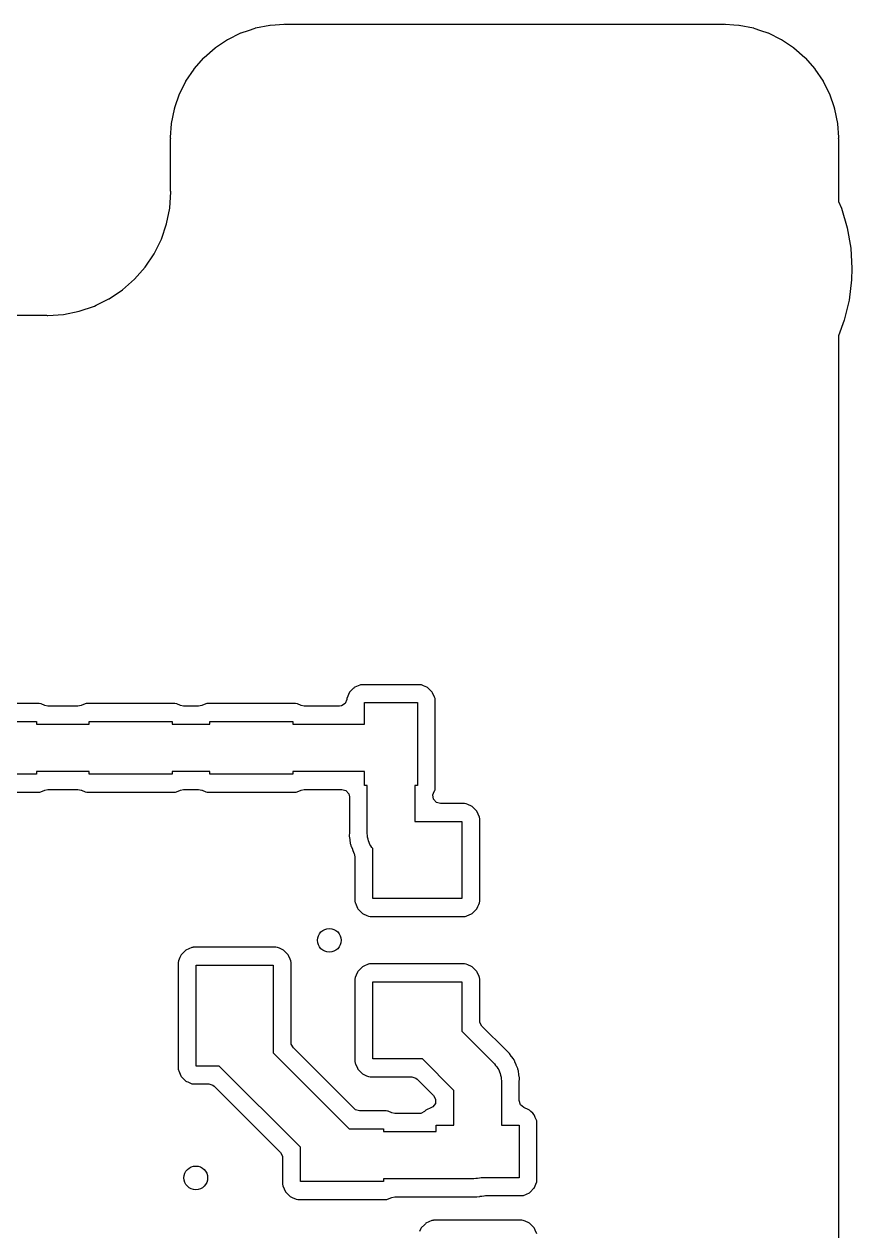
# Model space of a CAD drawing. Extents: x 1.61 to 3.5, y 0.06 to 3.74.
# Drawn here: x 2.819 to 3.368, y 2.937 to 3.737 of the extents above; entities that cross this region are included whole.
import ezdxf

# ---------------------------------------------------------------- set-up
doc = ezdxf.new("R2010")
doc.units = 0
doc.header["$MEASUREMENT"] = 0
doc.layers.add('BLACK', color=7, linetype='CONTINUOUS')

msp = doc.modelspace()

# ---------------------------------------------------------------- linework, layer by layer
at = {"layer": 'BLACK', "linetype": 'CONTINUOUS'}
for p, q in [((2.97264, 3.73463), (2.98211, 3.73651)), ((2.98211, 3.73651), (2.98236, 3.73655)), ((2.98236, 3.73655), (2.98568, 3.73676)), ((2.98568, 3.73676), (2.99136, 3.73714)), ((2.99136, 3.73714), (2.99153, 3.73711)), ((2.99153, 3.73711), (2.99153, 3.73713)), ((2.99153, 3.73713), (2.99184, 3.73713)), ((2.99184, 3.73713), (2.99213, 3.73703)), ((2.99213, 3.73703), (2.99242, 3.73713)), ((2.99242, 3.73713), (2.99253, 3.73713)), ((2.99253, 3.73713), (2.9929, 3.73719)), ((2.9929, 3.73719), (3.28269, 3.73719)), ((3.28269, 3.73719), (3.28306, 3.73713)), ((3.28306, 3.73713), (3.28317, 3.73713)), ((3.28317, 3.73713), (3.28346, 3.73703)), ((3.28346, 3.73703), (3.28376, 3.73713)), ((3.28376, 3.73713), (3.28406, 3.73713)), ((3.28406, 3.73711), (3.28423, 3.73714)), ((3.28406, 3.73713), (3.28406, 3.73711)), ((3.28423, 3.73714), (3.28991, 3.73676)), ((3.28991, 3.73676), (3.29323, 3.73655)), ((3.29323, 3.73655), (3.29348, 3.73651)), ((3.29348, 3.73651), (3.30295, 3.73463)), ((2.95436, 3.72709), (2.96302, 3.73136)), ((2.96302, 3.73136), (2.96325, 3.73146)), ((2.96325, 3.73146), (2.96799, 3.73307)), ((2.96799, 3.73307), (2.9724, 3.73456)), ((2.9724, 3.73456), (2.97264, 3.73463)), ((3.30295, 3.73463), (3.30319, 3.73456)), ((3.30319, 3.73456), (3.3076, 3.73307)), ((3.3076, 3.73307), (3.31234, 3.73146)), ((3.31234, 3.73146), (3.31257, 3.73136)), ((3.31257, 3.73136), (3.32124, 3.72709)), ((2.93865, 3.71508), (2.94591, 3.72144)), ((2.94591, 3.72144), (2.94611, 3.7216)), ((2.94611, 3.7216), (2.95414, 3.72696)), ((2.95414, 3.72696), (2.95436, 3.72709)), ((3.32124, 3.72709), (3.32145, 3.72696)), ((3.32145, 3.72696), (3.32948, 3.7216)), ((3.32948, 3.7216), (3.32968, 3.72144)), ((3.32968, 3.72144), (3.33695, 3.71508)), ((2.9321, 3.70764), (2.93847, 3.7149)), ((2.93847, 3.7149), (2.93865, 3.71508)), ((3.33695, 3.71508), (3.33712, 3.7149)), ((3.33712, 3.7149), (3.34349, 3.70764)), ((2.92658, 3.69941), (2.93195, 3.70744)), ((2.93195, 3.70744), (2.9321, 3.70764)), ((3.34349, 3.70764), (3.34365, 3.70744)), ((3.34365, 3.70744), (3.34901, 3.69941)), ((2.92218, 3.69053), (2.92645, 3.69919)), ((2.92645, 3.69919), (2.92658, 3.69941)), ((3.34901, 3.69941), (3.34914, 3.69919)), ((3.34914, 3.69919), (3.35341, 3.69053)), ((2.91948, 3.68261), (2.92209, 3.69029)), ((2.92209, 3.69029), (2.92218, 3.69053)), ((3.35341, 3.69053), (3.35351, 3.69029)), ((3.35351, 3.69029), (3.35611, 3.68261)), ((2.91703, 3.67143), (2.91892, 3.6809)), ((2.91892, 3.6809), (2.91898, 3.68115)), ((2.91898, 3.68115), (2.91948, 3.68261)), ((3.35611, 3.68261), (3.35661, 3.68115)), ((3.35661, 3.68115), (3.35668, 3.6809)), ((3.35668, 3.6809), (3.35856, 3.67143)), ((2.917, 3.67118), (2.91703, 3.67143)), ((3.35856, 3.67143), (3.35859, 3.67118)), ((2.91641, 3.66218), (2.917, 3.67118)), ((3.35859, 3.67118), (3.35918, 3.66218)), ((2.91636, 3.66064), (2.91642, 3.66101)), ((2.91636, 3.62676), (2.91636, 3.66064)), ((2.91643, 3.66201), (2.91641, 3.66218)), ((2.91642, 3.66171), (2.91642, 3.66201)), ((2.91642, 3.66201), (2.91643, 3.66201)), ((2.91651, 3.66142), (2.91642, 3.66171)), ((2.91642, 3.66113), (2.91651, 3.66142)), ((2.91642, 3.66101), (2.91642, 3.66113)), ((3.35917, 3.66171), (3.35908, 3.66142)), ((3.35908, 3.66142), (3.35917, 3.66113)), ((3.35918, 3.66218), (3.35916, 3.66201)), ((3.35916, 3.66201), (3.35917, 3.66201)), ((3.35917, 3.66201), (3.35917, 3.66171)), ((3.35917, 3.66113), (3.35917, 3.66101)), ((3.35917, 3.66101), (3.35923, 3.66064)), ((3.35923, 3.66064), (3.35923, 3.61965)), ((2.91583, 3.6153), (2.91653, 3.62598)), ((2.91638, 3.62662), (2.91636, 3.62676)), ((2.91636, 3.62656), (2.91638, 3.62662)), ((2.91636, 3.62645), (2.91636, 3.62656)), ((2.91641, 3.62645), (2.91636, 3.62645)), ((2.91645, 3.62617), (2.91641, 3.62645)), ((2.91651, 3.62598), (2.91645, 3.62617)), ((2.91645, 3.62617), (2.91645, 3.62617)), ((2.91653, 3.62598), (2.91651, 3.62598)), ((3.35923, 3.61965), (3.36113, 3.61521)), ((2.91374, 3.60479), (2.91583, 3.6153)), ((3.36113, 3.61521), (3.36499, 3.60217)), ((2.9103, 3.59465), (2.91374, 3.60479)), ((3.36499, 3.60217), (3.36733, 3.58877)), ((2.90707, 3.5881), (2.91027, 3.59459)), ((2.91027, 3.59459), (2.9103, 3.59465)), ((2.91027, 3.59459), (2.91027, 3.59459)), ((2.89961, 3.57613), (2.90556, 3.58504)), ((2.90556, 3.58504), (2.90707, 3.5881)), ((3.36733, 3.58877), (3.36811, 3.5752)), ((2.89255, 3.56808), (2.89961, 3.57613)), ((2.8845, 3.56102), (2.89255, 3.56808)), ((3.36788, 3.56778), (3.36624, 3.55428)), ((3.36811, 3.5752), (3.36788, 3.56778)), ((2.87564, 3.5551), (2.88444, 3.56098)), ((2.88444, 3.56098), (2.8845, 3.56102)), ((2.88444, 3.56098), (2.88444, 3.56098)), ((2.86707, 3.55086), (2.87553, 3.55504)), ((2.87553, 3.55504), (2.87559, 3.55507)), ((2.87553, 3.55504), (2.87553, 3.55504)), ((2.87559, 3.55507), (2.87564, 3.5551)), ((2.87564, 3.5551), (2.87564, 3.5551)), ((3.36624, 3.55428), (3.36307, 3.54106)), ((1.68739, 3.54427), (2.83387, 3.54427)), ((2.83387, 3.54427), (2.83399, 3.54425)), ((2.83399, 3.54425), (2.83401, 3.54426)), ((2.83401, 3.54426), (2.83405, 3.54427)), ((2.83405, 3.54427), (2.83417, 3.54427)), ((2.83417, 3.54427), (2.83465, 3.54412)), ((2.83465, 3.54412), (2.83465, 3.5441)), ((2.83465, 3.5441), (2.83506, 3.54412)), ((2.83506, 3.54412), (2.84527, 3.54479)), ((2.84527, 3.54479), (2.84533, 3.5448)), ((2.84527, 3.54479), (2.84527, 3.54479)), ((2.84533, 3.5448), (2.8454, 3.54481)), ((2.8454, 3.54481), (2.85578, 3.54687)), ((2.8454, 3.54481), (2.8454, 3.54481)), ((2.85578, 3.54687), (2.85584, 3.54689)), ((2.85578, 3.54687), (2.85578, 3.54687)), ((2.85584, 3.54689), (2.86598, 3.55033)), ((2.86598, 3.55033), (2.86707, 3.55086)), ((3.36307, 3.54106), (3.35923, 3.53057)), ((3.35923, 3.53057), (3.35923, 2.75668)), ((3.03752, 3.29676), (3.03507, 3.2943)), ((3.03786, 3.29709), (3.03752, 3.29676)), ((3.03818, 3.29742), (3.03786, 3.29709)), ((3.03786, 3.29709), (3.03786, 3.29709)), ((3.03863, 3.29762), (3.03818, 3.29742)), ((3.04187, 3.29906), (3.03863, 3.29762)), ((3.04221, 3.29921), (3.04187, 3.29906)), ((3.04187, 3.29906), (3.04187, 3.29906)), ((3.04281, 3.29928), (3.04221, 3.29921)), ((3.0431, 3.29931), (3.04281, 3.29928)), ((3.04324, 3.29933), (3.0431, 3.29931)), ((3.0431, 3.29931), (3.0431, 3.29931)), ((3.08176, 3.29933), (3.04324, 3.29933)), ((3.08277, 3.29921), (3.08176, 3.29933)), ((3.08404, 3.29865), (3.08277, 3.29921)), ((3.08638, 3.29762), (3.08404, 3.29865)), ((3.0868, 3.29743), (3.08638, 3.29762)), ((3.08638, 3.29762), (3.08638, 3.29762)), ((3.08992, 3.29432), (3.0868, 3.29743)), ((3.03319, 3.28946), (3.0321, 3.28689)), ((3.03329, 3.29027), (3.03319, 3.28946)), ((3.03507, 3.2943), (3.03329, 3.29027)), ((3.045, 3.27325), (3.045, 3.2875)), ((3.045, 3.2875), (3.08, 3.2875)), ((3.08, 3.2875), (3.08, 3.2325)), ((3.0901, 3.2939), (3.08992, 3.29432)), ((3.09139, 3.29101), (3.0901, 3.2939)), ((3.09171, 3.29029), (3.09139, 3.29101)), ((3.09183, 3.28926), (3.09171, 3.29029)), ((3.09183, 3.23074), (3.09183, 3.28926)), ((2.82926, 3.28683), (2.77074, 3.28683)), ((2.83027, 3.28671), (2.82926, 3.28683)), ((2.83061, 3.28656), (2.83027, 3.28671)), ((2.83301, 3.2855), (2.83061, 3.28656)), ((2.83061, 3.28656), (2.83061, 3.28656)), ((2.83501, 3.28508), (2.83301, 3.2855)), ((2.85499, 3.28508), (2.83501, 3.28508)), ((2.857, 3.28551), (2.85499, 3.28508)), ((2.85971, 3.28671), (2.857, 3.28551)), ((2.86031, 3.28678), (2.85971, 3.28671)), ((2.8606, 3.28681), (2.86031, 3.28678)), ((2.86074, 3.28683), (2.8606, 3.28681)), ((2.8606, 3.28681), (2.8606, 3.28681)), ((2.91926, 3.28683), (2.86074, 3.28683)), ((2.92027, 3.28671), (2.91926, 3.28683)), ((2.92061, 3.28656), (2.92027, 3.28671)), ((2.92301, 3.2855), (2.92061, 3.28656)), ((2.92061, 3.28656), (2.92061, 3.28656)), ((2.92501, 3.28508), (2.92301, 3.2855)), ((2.93499, 3.28508), (2.92501, 3.28508)), ((2.937, 3.28551), (2.93499, 3.28508)), ((2.93971, 3.28671), (2.937, 3.28551)), ((2.94031, 3.28678), (2.93971, 3.28671)), ((2.9406, 3.28681), (2.94031, 3.28678)), ((2.94074, 3.28683), (2.9406, 3.28681)), ((2.9406, 3.28681), (2.9406, 3.28681)), ((2.99926, 3.28683), (2.94074, 3.28683)), ((3.00027, 3.28671), (2.99926, 3.28683)), ((3.00061, 3.28656), (3.00027, 3.28671)), ((3.00301, 3.2855), (3.00061, 3.28656)), ((3.00061, 3.28656), (3.00061, 3.28656)), ((3.00501, 3.28508), (3.00301, 3.2855)), ((3.02827, 3.28508), (3.00501, 3.28508)), ((3.02979, 3.28532), (3.02827, 3.28508)), ((3.0321, 3.28689), (3.02979, 3.28532)), ((2.7725, 3.275), (2.8275, 3.275)), ((2.8275, 3.275), (2.8275, 3.27325)), ((2.8275, 3.27325), (2.8625, 3.27325)), ((2.8625, 3.27325), (2.8625, 3.275)), ((2.8625, 3.275), (2.9175, 3.275)), ((2.9175, 3.275), (2.9175, 3.27325)), ((2.9175, 3.27325), (2.9425, 3.27325)), ((2.9425, 3.27325), (2.9425, 3.275)), ((2.9425, 3.275), (2.9975, 3.275)), ((2.9975, 3.275), (2.9975, 3.27325)), ((2.9975, 3.27325), (3.045, 3.27325)), ((2.8275, 3.24), (2.80477, 3.24)), ((2.8625, 3.24175), (2.8275, 3.24175)), ((2.8275, 3.24175), (2.8275, 3.24)), ((2.8625, 3.24), (2.8625, 3.24175)), ((2.9175, 3.24), (2.8625, 3.24)), ((2.9425, 3.24175), (2.9175, 3.24175)), ((2.9175, 3.24175), (2.9175, 3.24)), ((2.9425, 3.24), (2.9425, 3.24175)), ((2.9975, 3.24), (2.9425, 3.24)), ((3.045, 3.24175), (2.9975, 3.24175)), ((2.9975, 3.24175), (2.9975, 3.24)), ((3.045, 3.2325), (3.045, 3.24175)), ((3.04675, 3.2325), (3.045, 3.2325)), ((3.04675, 3.20065), (3.04675, 3.2325)), ((3.08, 3.2325), (3.07825, 3.2325)), ((3.07825, 3.2325), (3.07825, 3.20874)), ((2.81104, 3.22817), (2.82926, 3.22817)), ((2.82926, 3.22817), (2.8294, 3.22819)), ((2.8294, 3.22819), (2.82969, 3.22822)), ((2.8294, 3.22819), (2.8294, 3.22819)), ((2.82969, 3.22822), (2.83029, 3.22829)), ((2.83029, 3.22829), (2.833, 3.22949)), ((2.833, 3.22949), (2.83501, 3.22992)), ((2.83501, 3.22992), (2.85499, 3.22992)), ((2.85499, 3.22992), (2.85699, 3.2295)), ((2.85699, 3.2295), (2.85738, 3.22933)), ((2.85738, 3.22933), (2.85973, 3.22829)), ((2.85973, 3.22829), (2.86074, 3.22817)), ((2.86074, 3.22817), (2.91926, 3.22817)), ((2.91926, 3.22817), (2.9194, 3.22819)), ((2.9194, 3.22819), (2.91969, 3.22822)), ((2.9194, 3.22819), (2.9194, 3.22819)), ((2.91969, 3.22822), (2.92029, 3.22829)), ((2.92029, 3.22829), (2.923, 3.22949)), ((2.923, 3.22949), (2.92501, 3.22992)), ((2.92501, 3.22992), (2.93499, 3.22992)), ((2.93499, 3.22992), (2.93699, 3.2295)), ((2.93699, 3.2295), (2.93738, 3.22933)), ((2.93738, 3.22933), (2.93973, 3.22829)), ((2.93973, 3.22829), (2.94074, 3.22817)), ((2.94074, 3.22817), (2.99926, 3.22817)), ((2.99926, 3.22817), (2.9994, 3.22819)), ((2.9994, 3.22819), (2.99969, 3.22822)), ((2.9994, 3.22819), (2.9994, 3.22819)), ((2.99969, 3.22822), (3.00029, 3.22829)), ((3.00029, 3.22829), (3.003, 3.22949)), ((3.003, 3.22949), (3.00501, 3.22992)), ((3.00501, 3.22992), (3.02996, 3.22992)), ((3.02996, 3.22992), (3.03264, 3.22913)), ((3.03264, 3.22913), (3.03447, 3.22702)), ((3.03447, 3.22702), (3.03492, 3.22496)), ((3.03492, 3.22496), (3.03492, 3.20178)), ((3.09037, 3.22624), (3.09074, 3.22754)), ((3.09077, 3.22347), (3.09037, 3.22624)), ((3.09074, 3.22754), (3.09156, 3.22939)), ((3.0926, 3.22136), (3.09077, 3.22347)), ((3.09156, 3.22939), (3.09171, 3.22973)), ((3.09156, 3.22939), (3.09156, 3.22939)), ((3.09171, 3.22973), (3.09183, 3.23074)), ((3.09528, 3.22057), (3.0926, 3.22136)), ((3.11129, 3.22057), (3.09528, 3.22057)), ((3.1123, 3.22045), (3.11129, 3.22057)), ((3.11356, 3.21989), (3.1123, 3.22045)), ((3.11591, 3.21886), (3.11356, 3.21989)), ((3.11633, 3.21867), (3.11591, 3.21886)), ((3.11591, 3.21886), (3.11591, 3.21886)), ((3.11945, 3.21556), (3.11633, 3.21867)), ((3.12124, 3.21153), (3.11945, 3.21556)), ((3.07825, 3.20874), (3.10953, 3.20874)), ((3.10953, 3.20874), (3.10953, 3.15756)), ((3.12136, 3.2105), (3.12124, 3.21153)), ((3.12136, 3.1558), (3.12136, 3.2105)), ((3.03491, 3.20144), (3.03476, 3.1992)), ((3.03492, 3.20178), (3.03491, 3.20144)), ((3.04695, 3.19943), (3.04675, 3.20065)), ((3.03476, 3.1992), (3.03481, 3.1989)), ((3.03481, 3.1989), (3.03481, 3.1989)), ((3.03481, 3.1989), (3.03518, 3.19675)), ((3.03518, 3.19675), (3.03522, 3.19649)), ((3.03522, 3.19649), (3.03552, 3.19402)), ((3.03552, 3.19402), (3.03563, 3.19374)), ((3.03563, 3.19374), (3.03566, 3.19361)), ((3.03566, 3.19361), (3.03581, 3.19304)), ((3.03581, 3.19304), (3.03585, 3.19291)), ((3.03585, 3.19291), (3.0359, 3.19262)), ((3.0359, 3.19262), (3.03602, 3.19235)), ((3.03602, 3.19235), (3.03602, 3.19235)), ((3.03602, 3.19235), (3.0369, 3.19034)), ((3.04695, 3.19819), (3.04695, 3.19943)), ((3.04733, 3.19701), (3.04695, 3.19819)), ((3.04752, 3.19578), (3.04733, 3.19701)), ((3.04809, 3.19468), (3.04752, 3.19578)), ((3.04847, 3.1935), (3.04809, 3.19468)), ((3.0492, 3.1925), (3.04847, 3.1935)), ((3.04976, 3.19139), (3.0492, 3.1925)), ((3.0369, 3.19034), (3.037, 3.1901)), ((3.037, 3.1901), (3.03788, 3.18778)), ((3.03788, 3.18778), (3.03805, 3.18753)), ((3.03805, 3.18753), (3.03808, 3.18748)), ((3.03808, 3.18748), (3.03864, 3.18518)), ((3.03864, 3.18518), (3.03864, 3.1558)), ((3.05047, 3.19068), (3.04976, 3.19139)), ((3.05047, 3.15756), (3.05047, 3.19068)), ((3.03864, 3.1558), (3.03876, 3.15477)), ((3.03876, 3.15477), (3.03892, 3.15443)), ((3.03892, 3.15443), (3.03892, 3.15443)), ((3.03892, 3.15443), (3.04036, 3.15118)), ((3.10953, 3.15756), (3.05047, 3.15756)), ((3.11946, 3.15076), (3.12013, 3.15228)), ((3.12013, 3.15228), (3.12077, 3.15373)), ((3.12077, 3.15373), (3.12124, 3.15479)), ((3.12124, 3.15479), (3.12136, 3.1558)), ((3.04036, 3.15118), (3.04055, 3.15074)), ((3.04055, 3.15074), (3.04367, 3.14763)), ((3.04367, 3.14763), (3.04409, 3.14744)), ((3.04409, 3.14744), (3.04409, 3.14744)), ((3.04409, 3.14744), (3.04644, 3.14641)), ((3.04644, 3.14641), (3.0477, 3.14585)), ((3.0477, 3.14585), (3.04871, 3.14573)), ((3.04871, 3.14573), (3.11129, 3.14573)), ((3.11129, 3.14573), (3.11143, 3.14575)), ((3.11143, 3.14575), (3.11172, 3.14578)), ((3.11143, 3.14575), (3.11143, 3.14575)), ((3.11172, 3.14578), (3.11232, 3.14585)), ((3.11232, 3.14585), (3.11288, 3.1461)), ((3.11288, 3.1461), (3.11593, 3.14745)), ((3.11593, 3.14745), (3.11634, 3.14764)), ((3.11634, 3.14764), (3.11946, 3.15076)), ((2.92319, 3.11985), (2.92259, 3.11848)), ((2.92338, 3.12026), (2.92319, 3.11985)), ((2.92319, 3.11985), (2.92319, 3.11985)), ((2.92568, 3.12257), (2.92338, 3.12026)), ((2.92617, 3.12306), (2.92568, 3.12257)), ((2.92649, 3.12338), (2.92617, 3.12306)), ((2.92617, 3.12306), (2.92617, 3.12306)), ((2.93052, 3.12517), (2.92649, 3.12338)), ((2.93111, 3.12524), (2.93052, 3.12517)), ((2.9314, 3.12528), (2.93111, 3.12524)), ((2.93155, 3.1253), (2.9314, 3.12528)), ((2.9314, 3.12528), (2.9314, 3.12528)), ((2.98625, 3.1253), (2.93155, 3.1253)), ((2.98726, 3.12518), (2.98625, 3.1253)), ((2.98853, 3.12462), (2.98726, 3.12518)), ((2.99087, 3.12358), (2.98853, 3.12462)), ((2.99129, 3.1234), (2.99087, 3.12358)), ((2.99087, 3.12358), (2.99087, 3.12358)), ((2.99441, 3.12028), (2.99129, 3.1234)), ((2.99459, 3.11986), (2.99441, 3.12028)), ((2.99567, 3.11743), (2.99459, 3.11986)), ((2.92159, 3.11623), (2.92148, 3.11522)), ((2.92148, 3.11522), (2.92148, 3.04478)), ((2.92259, 3.11848), (2.92159, 3.11623)), ((2.93331, 3.04654), (2.93331, 3.11346)), ((2.93331, 3.11346), (2.98449, 3.11346)), ((2.98449, 3.11346), (2.98449, 3.05528)), ((2.9962, 3.11625), (2.99567, 3.11743)), ((2.99632, 3.11522), (2.9962, 3.11625)), ((2.99632, 3.06224), (2.99632, 3.11522)), ((3.04366, 3.11236), (3.04054, 3.10924)), ((3.04447, 3.11272), (3.04366, 3.11236)), ((3.04734, 3.114), (3.04447, 3.11272)), ((3.04768, 3.11415), (3.04734, 3.114)), ((3.04734, 3.114), (3.04734, 3.114)), ((3.04828, 3.11422), (3.04768, 3.11415)), ((3.04857, 3.11425), (3.04828, 3.11422)), ((3.04871, 3.11427), (3.04857, 3.11425)), ((3.04857, 3.11425), (3.04857, 3.11425)), ((3.11129, 3.11427), (3.04871, 3.11427)), ((3.1123, 3.11415), (3.11129, 3.11427)), ((3.11356, 3.11359), (3.1123, 3.11415)), ((3.11591, 3.11256), (3.11356, 3.11359)), ((3.11633, 3.11237), (3.11591, 3.11256)), ((3.11591, 3.11256), (3.11591, 3.11256)), ((3.11945, 3.10926), (3.11633, 3.11237)), ((3.03876, 3.10521), (3.03864, 3.1042)), ((3.03864, 3.1042), (3.03864, 3.0495)), ((3.03951, 3.10691), (3.03876, 3.10521)), ((3.04036, 3.10882), (3.03951, 3.10691)), ((3.04054, 3.10924), (3.04036, 3.10882)), ((3.04036, 3.10882), (3.04036, 3.10882)), ((3.11963, 3.10884), (3.11945, 3.10926)), ((3.12089, 3.106), (3.11963, 3.10884)), ((3.12124, 3.10523), (3.12089, 3.106)), ((3.12128, 3.10486), (3.12124, 3.10523)), ((3.12133, 3.10441), (3.12128, 3.10486)), ((3.12136, 3.1042), (3.12133, 3.10441)), ((3.12136, 3.07655), (3.12136, 3.1042)), ((3.05047, 3.05126), (3.05047, 3.10244)), ((3.05047, 3.10244), (3.10953, 3.10244)), ((3.10953, 3.10244), (3.10953, 3.06959)), ((3.12147, 3.07549), (3.12136, 3.07655)), ((3.12281, 3.07304), (3.12147, 3.07549)), ((3.13882, 3.05703), (3.12281, 3.07304)), ((3.10953, 3.06959), (3.13114, 3.04799)), ((2.99643, 3.06118), (2.99632, 3.06224)), ((2.99777, 3.05873), (2.99643, 3.06118)), ((3.03822, 3.01828), (2.99777, 3.05873)), ((3.13903, 3.05683), (3.13882, 3.05703)), ((3.14084, 3.05522), (3.13903, 3.05683)), ((2.98449, 3.05528), (3.03477, 3.005)), ((3.03864, 3.0495), (3.03876, 3.04847)), ((3.03876, 3.04847), (3.03892, 3.04813)), ((3.03892, 3.04813), (3.03892, 3.04813)), ((3.03892, 3.04813), (3.04028, 3.04507)), ((3.08332, 3.05126), (3.05047, 3.05126)), ((3.10425, 3.03033), (3.08332, 3.05126)), ((3.13114, 3.04799), (3.13186, 3.04698)), ((3.14101, 3.05498), (3.14084, 3.05522)), ((3.14225, 3.05317), (3.14101, 3.05498)), ((3.14101, 3.05498), (3.14101, 3.05498)), ((3.1424, 3.05296), (3.14225, 3.05317)), ((3.14365, 3.05134), (3.1424, 3.05296)), ((3.14391, 3.05099), (3.14365, 3.05134)), ((3.14403, 3.05072), (3.14391, 3.05099)), ((3.1441, 3.0506), (3.14403, 3.05072)), ((3.14439, 3.05009), (3.1441, 3.0506)), ((3.14445, 3.04997), (3.14439, 3.05009)), ((3.14462, 3.04972), (3.14445, 3.04997)), ((3.14473, 3.04944), (3.14462, 3.04972)), ((3.1455, 3.0474), (3.14473, 3.04944)), ((3.14473, 3.04944), (3.14473, 3.04944)), ((2.92148, 3.04478), (2.92149, 3.04463)), ((2.92149, 3.04463), (2.92151, 3.04446)), ((2.92149, 3.04463), (2.92149, 3.04463)), ((2.92151, 3.04446), (2.9216, 3.04375)), ((2.9216, 3.04375), (2.92175, 3.04341)), ((2.92175, 3.04341), (2.92175, 3.04341)), ((2.92175, 3.04341), (2.9232, 3.04014)), ((2.9232, 3.04014), (2.92339, 3.03972)), ((2.92339, 3.03972), (2.92371, 3.03939)), ((2.94869, 3.04654), (2.93331, 3.04654)), ((3.0025, 2.99273), (2.94869, 3.04654)), ((3.04028, 3.04507), (3.04055, 3.04444)), ((3.04055, 3.04444), (3.04088, 3.04412)), ((3.04088, 3.04412), (3.04088, 3.04412)), ((3.04088, 3.04412), (3.04112, 3.04388)), ((3.04112, 3.04388), (3.04367, 3.04133)), ((3.04367, 3.04133), (3.04409, 3.04114)), ((3.04409, 3.04114), (3.04409, 3.04114)), ((3.04409, 3.04114), (3.04632, 3.04016)), ((3.04632, 3.04016), (3.0477, 3.03955)), ((3.0477, 3.03955), (3.04871, 3.03943)), ((3.13186, 3.04698), (3.13274, 3.04611)), ((3.13274, 3.04611), (3.1333, 3.045)), ((3.1333, 3.045), (3.13403, 3.044)), ((3.13403, 3.044), (3.13441, 3.04282)), ((3.13441, 3.04282), (3.13498, 3.04172)), ((3.13498, 3.04172), (3.13517, 3.04049)), ((3.13517, 3.04049), (3.13555, 3.03931)), ((3.1456, 3.04716), (3.1455, 3.0474)), ((3.1464, 3.04533), (3.1456, 3.04716)), ((3.1466, 3.04488), (3.1464, 3.04533)), ((3.14665, 3.04459), (3.1466, 3.04488)), ((3.14669, 3.04446), (3.14665, 3.04459)), ((3.14684, 3.04389), (3.14669, 3.04446)), ((3.14687, 3.04376), (3.14684, 3.04389)), ((3.14698, 3.04348), (3.14687, 3.04376)), ((3.14702, 3.04318), (3.14698, 3.04348)), ((3.14728, 3.04101), (3.14702, 3.04318)), ((3.14732, 3.04075), (3.14728, 3.04101)), ((3.14766, 3.03879), (3.14732, 3.04075)), ((2.92371, 3.03939), (2.92371, 3.03939)), ((2.92371, 3.03939), (2.92469, 3.03842)), ((2.92469, 3.03842), (2.92651, 3.0366)), ((2.92651, 3.0366), (2.92693, 3.03642)), ((2.92693, 3.03642), (2.92693, 3.03642)), ((2.92693, 3.03642), (2.92774, 3.03606)), ((2.92774, 3.03606), (2.93054, 3.03482)), ((2.93054, 3.03482), (2.93155, 3.0347)), ((2.93155, 3.0347), (2.94174, 3.0347)), ((2.94174, 3.0347), (2.94442, 3.03392)), ((2.94442, 3.03392), (2.94525, 3.03325)), ((2.94525, 3.03325), (2.98922, 2.98928)), ((3.04871, 3.03943), (3.07636, 3.03943)), ((3.07636, 3.03943), (3.07905, 3.03864)), ((3.07905, 3.03864), (3.07987, 3.03798)), ((3.07987, 3.03798), (3.09079, 3.02706)), ((3.13555, 3.03931), (3.13555, 3.03807)), ((3.13555, 3.03807), (3.13575, 3.03685)), ((3.13575, 3.03685), (3.13575, 3.0075)), ((3.14758, 3.03572), (3.14759, 3.03606)), ((3.14758, 3.02363), (3.14758, 3.03572)), ((3.14759, 3.03606), (3.14772, 3.03801)), ((3.14774, 3.0383), (3.14766, 3.03879)), ((3.14772, 3.03801), (3.14774, 3.0383)), ((3.14772, 3.03801), (3.14772, 3.03801)), ((3.09079, 3.02706), (3.09212, 3.02461)), ((3.09212, 3.02461), (3.09193, 3.02182)), ((3.10425, 3.0075), (3.10425, 3.03033)), ((3.1484, 3.0209), (3.14758, 3.02363)), ((3.03904, 3.01762), (3.03822, 3.01828)), ((3.04173, 3.01683), (3.03904, 3.01762)), ((3.05926, 3.01683), (3.04173, 3.01683)), ((3.06027, 3.01671), (3.05926, 3.01683)), ((3.06061, 3.01656), (3.06027, 3.01671)), ((3.06301, 3.0155), (3.06061, 3.01656)), ((3.06061, 3.01656), (3.06061, 3.01656)), ((3.06501, 3.01508), (3.06301, 3.0155)), ((3.0848, 3.01653), (3.08235, 3.01519)), ((3.08568, 3.01742), (3.0848, 3.01653)), ((3.08929, 3.01902), (3.08568, 3.01742)), ((3.09025, 3.01958), (3.08929, 3.01902)), ((3.09193, 3.02182), (3.09025, 3.01958)), ((3.15053, 3.0191), (3.1484, 3.0209)), ((3.15388, 3.01762), (3.15053, 3.0191)), ((3.1543, 3.01743), (3.15388, 3.01762)), ((3.15388, 3.01762), (3.15388, 3.01762)), ((3.1552, 3.01653), (3.1543, 3.01743)), ((3.15646, 3.01528), (3.1552, 3.01653)), ((3.08129, 3.01508), (3.06501, 3.01508)), ((3.08235, 3.01519), (3.08129, 3.01508)), ((3.0925, 3.00325), (3.0925, 3.0075)), ((3.0925, 3.0075), (3.10425, 3.0075)), ((3.13575, 3.0075), (3.1475, 3.0075)), ((3.1475, 3.0075), (3.1475, 2.9725)), ((3.15742, 3.01432), (3.15646, 3.01528)), ((3.1576, 3.0139), (3.15742, 3.01432)), ((3.15822, 3.01251), (3.1576, 3.0139)), ((3.15921, 3.01029), (3.15822, 3.01251)), ((3.15933, 3.00926), (3.15921, 3.01029)), ((3.15933, 2.97074), (3.15933, 3.00926)), ((3.03477, 3.005), (3.0575, 3.005)), ((3.0575, 3.005), (3.0575, 3.00325)), ((3.0575, 3.00325), (3.0925, 3.00325)), ((3.0025, 2.97), (3.0025, 2.99273)), ((2.98922, 2.98928), (2.99056, 2.98683)), ((2.99056, 2.98683), (2.99067, 2.98577)), ((2.99067, 2.98577), (2.99067, 2.96824)), ((2.99067, 2.96824), (2.99079, 2.96721)), ((3.0575, 2.97), (3.0025, 2.97)), ((3.1175, 2.97175), (3.0575, 2.97175)), ((3.0575, 2.97175), (3.0575, 2.97)), ((3.11872, 2.97195), (3.1175, 2.97175)), ((3.11996, 2.97195), (3.11872, 2.97195)), ((3.12114, 2.97233), (3.11996, 2.97195)), ((3.12222, 2.9725), (3.12114, 2.97233)), ((3.1475, 2.9725), (3.12222, 2.9725)), ((3.15743, 2.9657), (3.15921, 2.96973)), ((3.15921, 2.96973), (3.15933, 2.97074)), ((2.99079, 2.96721), (2.99258, 2.96318)), ((2.99258, 2.96318), (2.99291, 2.96286)), ((2.99291, 2.96286), (2.99291, 2.96286)), ((2.99291, 2.96286), (2.99337, 2.9624)), ((2.99337, 2.9624), (2.9957, 2.96007)), ((2.9957, 2.96007), (2.99612, 2.95988)), ((2.99612, 2.95988), (2.99612, 2.95988)), ((2.99612, 2.95988), (2.997, 2.95949)), ((2.997, 2.95949), (2.99973, 2.95829)), ((3.06029, 2.95829), (3.063, 2.95949)), ((3.063, 2.95949), (3.06501, 2.95992)), ((3.06501, 2.95992), (3.11637, 2.95992)), ((3.11637, 2.95992), (3.11671, 2.95991)), ((3.11671, 2.95991), (3.11866, 2.95978)), ((3.11866, 2.95978), (3.11866, 2.95978)), ((3.11866, 2.95978), (3.11895, 2.95976)), ((3.11895, 2.95976), (3.11925, 2.95981)), ((3.11925, 2.95981), (3.1214, 2.96018)), ((3.11925, 2.95981), (3.11925, 2.95981)), ((3.1214, 2.96018), (3.12166, 2.96022)), ((3.12166, 2.96022), (3.12268, 2.96035)), ((3.12268, 2.96035), (3.12413, 2.96052)), ((3.12413, 2.96052), (3.12421, 2.96055)), ((3.12421, 2.96055), (3.12518, 2.96067)), ((3.12518, 2.96067), (3.14926, 2.96067)), ((3.14926, 2.96067), (3.1494, 2.96069)), ((3.1494, 2.96069), (3.14969, 2.96072)), ((3.1494, 2.96069), (3.1494, 2.96069)), ((3.14969, 2.96072), (3.15029, 2.96079)), ((3.15029, 2.96079), (3.15432, 2.96258)), ((3.15432, 2.96258), (3.15492, 2.96318)), ((3.15492, 2.96318), (3.15711, 2.96538)), ((3.15711, 2.96538), (3.15743, 2.9657)), ((2.99973, 2.95829), (3.00074, 2.95817)), ((3.00074, 2.95817), (3.05926, 2.95817)), ((3.05926, 2.95817), (3.0594, 2.95819)), ((3.0594, 2.95819), (3.05969, 2.95822)), ((3.0594, 2.95819), (3.0594, 2.95819)), ((3.05969, 2.95822), (3.06029, 2.95829)), ((3.08971, 2.94421), (3.08568, 2.94242)), ((3.09031, 2.94428), (3.08971, 2.94421)), ((3.0906, 2.94431), (3.09031, 2.94428)), ((3.09074, 2.94433), (3.0906, 2.94431)), ((3.0906, 2.94431), (3.0906, 2.94431)), ((3.14926, 2.94433), (3.09074, 2.94433)), ((3.15027, 2.94421), (3.14926, 2.94433)), ((3.15154, 2.94365), (3.15027, 2.94421)), ((3.15388, 2.94262), (3.15154, 2.94365)), ((3.08238, 2.93888), (3.08146, 2.9368)), ((3.08257, 2.9393), (3.08238, 2.93888)), ((3.08238, 2.93888), (3.08238, 2.93888)), ((3.08469, 2.94142), (3.08257, 2.9393)), ((3.08536, 2.94209), (3.08469, 2.94142)), ((3.08568, 2.94242), (3.08536, 2.94209)), ((3.08536, 2.94209), (3.08536, 2.94209)), ((3.1543, 2.94243), (3.15388, 2.94262)), ((3.15388, 2.94262), (3.15388, 2.94262)), ((3.15585, 2.94088), (3.1543, 2.94243)), ((3.15695, 2.93978), (3.15585, 2.94088)), ((3.15742, 2.93932), (3.15695, 2.93978)), ((3.1576, 2.9389), (3.15742, 2.93932)), ((3.15807, 2.93786), (3.1576, 2.9389)), ((3.15921, 2.93529), (3.15807, 2.93786))]:
    msp.add_line(p, q, dxfattribs=at)
at = {"layer": 'BLACK'}
for centre in [(3.02165, 3.12992), (2.93307, 2.97244)]:
    msp.add_circle(centre, 0.007874, dxfattribs=at)

doc.saveas('drawing.dxf')
